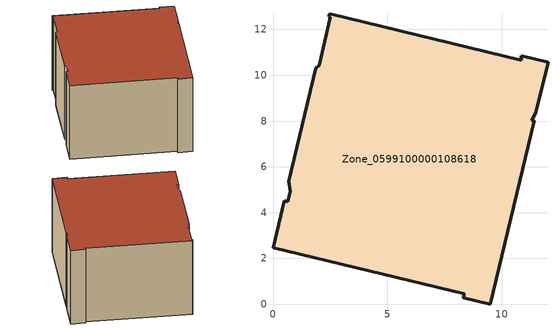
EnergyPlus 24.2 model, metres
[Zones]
Zone_0599100000108618
 floor ground (C_G): 11.49,8.35 11.32,8.03 11.41,8.01 9.49,0 8.32,0.27 8.37,0.46 0,2.46 0.49,4.51 0.65,4.48 0.76,4.94 0.7,5.37 1.88,10.3 2.02,10.43 2.51,12.53 2.43,12.55 2.49,12.68 10.84,10.66 10.86,10.85 12.02,10.57 z0
 wall outside (C_F): 2.02,10.43 1.88,10.3 0.7,5.37 0.76,4.94 0.65,4.48 0.49,4.51 0,2.46 8.37,0.46 8.32,0.27 9.49,0 11.41,8.01 11.32,8.03 11.49,8.35 12.02,10.57 10.86,10.85 10.84,10.66 2.49,12.68 2.43,12.55 2.51,12.53 2.02,10.43 z0:6.84
 roof outside (C_R): 10.84,10.66 2.49,12.68 2.43,12.55 2.51,12.53 2.02,10.43 1.88,10.3 0.7,5.37 0.76,4.94 0.65,4.48 0.49,4.51 0,2.46 8.37,0.46 8.32,0.27 9.49,0 11.41,8.01 11.32,8.03 11.49,8.35 12.02,10.57 10.86,10.85 z6.84
[BUILDING]
Pand.0599100000108618: North Axis=0; Terrain=City; Loads Convergence Tolerance Value=0.04; Temperature Convergence Tolerance Value=0.4; Solar Distribution=FullExterior; Maximum Number of Warmup Days=25; Minimum Number of Warmup Days=1
[Site:Location]
Rotterdam.The.Hague.AP_ZH_NLD Design_Conditions: Latitude=51.96; Longitude=4.45; Time Zone=1; Elevation=-4.5
[SITE:GROUNDTEMPERATURE:BUILDINGSURFACE]
18, 18, 18, 18, 18, 18, 18, 18, 18, 18, 18, 18
[MATERIAL] Thermal Absorptance=0.9; Solar Absorptance=0.7; Visible Absorptance=0.7
Name | Roughness | Thickness | Conductivity | Density | Specific Heat
G.TI.1992-2005 | MediumSmooth | 0.15 | 0.06 | 540 | 1210
F.TI.1992-2005 | Rough | 0.3 | 0.12 | 1920 | 840
R.TI.1992-2005 | MediumRough | 0.2 | 0.08 | 1500 | 1000
[CONSTRUCTION]
C_G: G.TI.1992-2005
C_F: F.TI.1992-2005
C_R: R.TI.1992-2005
[ZONE]
Zone_0599100000108618: Type=1; Multiplier=1; Ceiling Height=Autocalculate; Volume=Autocalculate; Floor Area=autocalculate; Part of Total Floor Area=Yes
[ZONEINFILTRATION:DESIGNFLOWRATE]
Infil_Zone_0599100000108618: Zone or ZoneList or Space or SpaceList=Zone_0599100000108618; Schedule=AlwaysOn; Design Flow Rate Calculation Method=Flow/Area; Flow Rate per Floor Area=0.0015; Constant Term Coefficient=1; Temperature Term Coefficient=0; Velocity Term Coefficient=0; Velocity Squared Term Coefficient=0
[HVACTEMPLATE:ZONE:IDEALLOADSAIRSYSTEM]
Zone_0599100000108618: Maximum Heating Supply Air Temperature=50; Minimum Cooling Supply Air Temperature=13; Maximum Heating Supply Air Humidity Ratio=0.0156; Minimum Cooling Supply Air Humidity Ratio=0.0077; Heating Limit=NoLimit; Cooling Limit=NoLimit; Dehumidification Control Type=ConstantSensibleHeatRatio; Cooling Sensible Heat Ratio=0.7; Dehumidification Setpoint=60; Humidification Control Type=None; Humidification Setpoint=30; Outdoor Air Method=None; Outdoor Air Flow Rate per Person=0.00944; Outdoor Air Flow Rate per Zone Floor Area=0; Outdoor Air Flow Rate per Zone=0; Demand Controlled Ventilation Type=None; Outdoor Air Economizer Type=NoEconomizer; Heat Recovery Type=None; Sensible Heat Recovery Effectiveness=0.7; Latent Heat Recovery Effectiveness=0.65
[ZONECONTROL:THERMOSTAT]
ThermostatControl_Zone_0599100000108618: Zone or ZoneList=Zone_0599100000108618; Control Type Schedule=DualSetpointControlType; Control 1=Thermostat_Zone_0599100000108618; Temperature Difference Between Cutout And Setpoint=0
[THERMOSTATSETPOINT:DUALSETPOINT]
Thermostat_Zone_0599100000108618: Heating Setpoint Temperature Schedule=HeatingSetpoint_Zone_0599100000108618; Cooling Setpoint Temperature Schedule=CoolingSetpoint_Zone_0599100000108618
[SCHEDULE:COMPACT]
HeatingSetpoint_Zone_0599100000108618: Through: 12/31, For: AllDays, Until: 24:00, 21
CoolingSetpoint_Zone_0599100000108618: Through: 12/31, For: AllDays, Until: 24:00, 24
DualSetpointControlType: Through: 12/31, For: AllDays, Until: 24:00, 4
AlwaysOn: Through: 12/31, For: AllDays, Until: 24:00, 1
